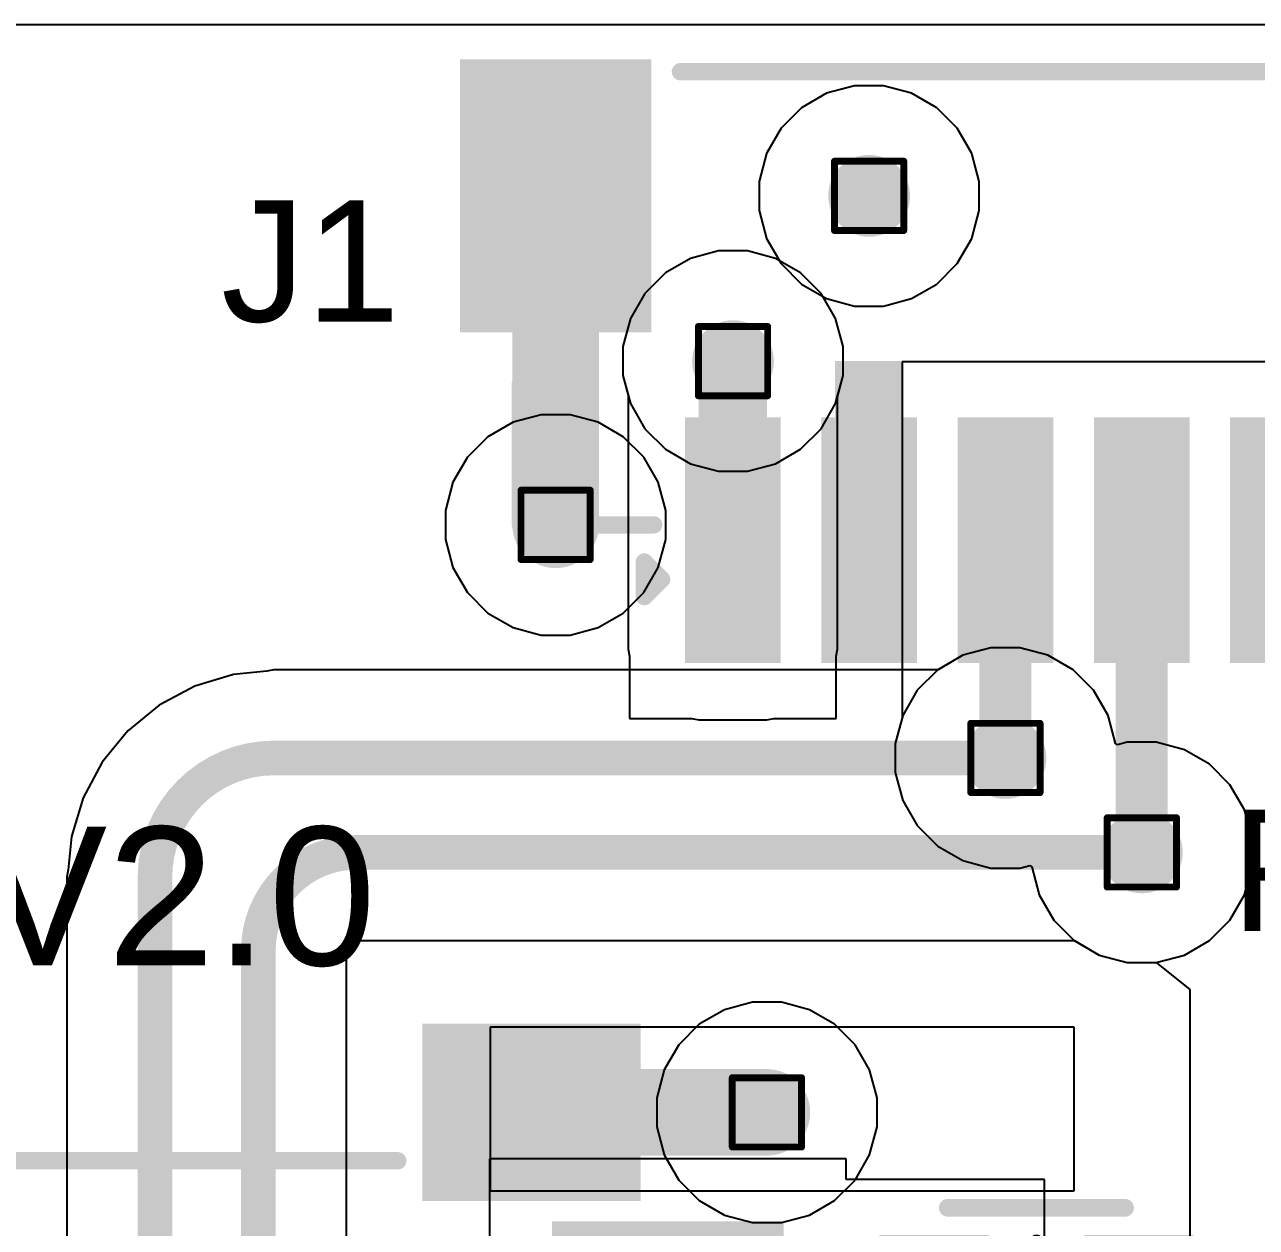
# Model space of a CAD drawing. Header units: inches. Extents: x -9 to 196, y -9 to 68.
# Drawn here: x 5.65 to 14.68, y 20.66 to 29.48 of the extents above; entities that cross this region are included whole.
import ezdxf

# ---------------------------------------------------------------- set-up
doc = ezdxf.new("R2010")
doc.units = ezdxf.units.IN
for name, color, linetype in [('Bottom Layer', 5, 'Continuous'), ('Drill Drawing', 1, 'Continuous'), ('Ground', 16, 'Continuous'), ('Power 3V3', 76, 'Continuous'), ('Top Layer', 1, 'Continuous'), ('Top Overlay', 2, 'Continuous'), ('Top Paste', 8, 'Continuous'), ('Top Solder', 216, 'Continuous'), ('Via Holes', 16, 'Continuous')]:
    doc.layers.add(name, color=color, linetype=linetype)
doc.styles.add('Arial', font='', dxfattribs={"height": 0.2})
doc.styles.get('Arial').set_extended_font_data('Arial')

# ---------------------------------------------------------------- blocks, each defined once
blk = doc.blocks.new('SOD_523__B__D____________2')
at = {"layer": 'Top Layer'}
for points in [[(-1.0499344, 0.1999996), (-0.4499356, 0.1999996), (-0.4499356, -0.1999996), (-1.0499344, -0.1999996)], [(1.0499344, -0.1999996), (0.4499356, -0.1999996), (0.4499356, 0.1999996), (1.0499344, 0.1999996)]]:
    blk.add_hatch(color=1, dxfattribs=at).paths.add_polyline_path(points)
at = {"layer": 'Top Paste'}
for points in [[(-1.0499344, 0.1999996), (-0.4499356, 0.1999996), (-0.4499356, -0.1999996), (-1.0499344, -0.1999996)], [(1.0499344, -0.1999996), (0.4499356, -0.1999996), (0.4499356, 0.1999996), (1.0499344, 0.1999996)]]:
    blk.add_hatch(color=8, dxfattribs=at).paths.add_polyline_path(points)
at = {"layer": 'Top Solder'}
for points in [[(-1.1515344, 0.3015996), (-0.3483356, 0.3015996), (-0.3483356, -0.3015996), (-1.1515344, -0.3015996)], [(1.1515344, -0.3015996), (0.3483356, -0.3015996), (0.3483356, 0.3015996), (1.1515344, 0.3015996)]]:
    blk.add_hatch(color=216, dxfattribs=at).paths.add_polyline_path(points)
at = {"layer": 'Top Overlay'}
for p, q in [((-0.2286, -0.2794), (-0.2286, 0.2794)), ((-0.2286, 0.2794), (0, 0)), ((0, 0), (0.2286, 0.2794)), ((0.2286, 0.2794), (0.2286, -0.2794)), ((0, 0), (-0.2286, -0.2794)), ((0, 0), (0, 0)), ((0, 0), (0, 0)), ((0.2286, -0.2794), (0, 0))]:
    blk.add_line(p, q, dxfattribs=at)
for points in [[(0.6500113999999999, 0.499999, 0.12999974, 0.12999974, 0), (-0.6500113999999999, 0.499999, 0.12999974, 0.12999974, 0)], [(0, 0.22860254, 0.0999998, 0.0999998, 0), (0, -0.254, 0.0999998, 0.0999998, 0)], [(0.6500113999999999, -0.499999, 0.12999974, 0.12999974, 0), (-0.6500113999999999, -0.499999, 0.12999974, 0.12999974, 0)]]:
    blk.add_lwpolyline(points, format="xyseb", dxfattribs=at)
for points in [[(-0.6825106999999999, 0.499999, 0.0649986, 0.0649986, 1), (-0.6175121, 0.499999, 0.0649986, 0.0649986, 1)], [(0.6175121, 0.499999, 0.0649986, 0.0649986, 1), (0.6825106999999999, 0.499999, 0.0649986, 0.0649986, 1)], [(-0.02499868, 0.22860254, 0.0499999, 0.0499999, 1), (0.02499868, 0.22860254, 0.0499999, 0.0499999, 1)], [(-0.02499868, -0.254, 0.0499999, 0.0499999, 1), (0.02499868, -0.254, 0.0499999, 0.0499999, 1)], [(-0.6825106999999999, -0.499999, 0.0649986, 0.0649986, 1), (-0.6175121, -0.499999, 0.0649986, 0.0649986, 1)], [(0.6175121, -0.499999, 0.0649986, 0.0649986, 1), (0.6825106999999999, -0.499999, 0.0649986, 0.0649986, 1)]]:
    blk.add_lwpolyline(points, format="xyseb", close=True, dxfattribs=at)
blk = doc.blocks.new('GT_TF003_H0185_01_28')
at = {"layer": 'Top Layer'}
blk.add_hatch(color=1, dxfattribs=at).paths.add_polyline_path([(-8.3499833, 3.7499798), (-8.3499833, 5.2499768), (-7.1499857, 5.2499768), (-7.1499857, 3.7499798)])
at = {"layer": 'Top Paste'}
blk.add_hatch(color=8, dxfattribs=at).paths.add_polyline_path([(-8.3499833, 3.7499798), (-8.3499833, 5.2499768), (-7.1499857, 5.2499768), (-7.1499857, 3.7499798)])
at = {"layer": 'Top Solder'}
for points in [[(-6.950786199999999, 6.350825499999999), (-6.149187599999999, 6.350825499999999), (-6.149187599999999, 4.649228699999999), (-6.950786199999999, 4.649228699999999)], [(-8.4007833, 3.6991798), (-8.4007833, 5.3007768), (-7.0991857, 5.3007768), (-7.0991857, 3.6991798)]]:
    blk.add_hatch(color=216, dxfattribs=at).paths.add_polyline_path(points)
at = {"layer": 'Top Overlay'}
blk.add_lwpolyline([(-7.3949941, -3.7688901, 0.127, 0.127, 0), (-7.3949941, 3.5188525, 0.127, 0.127, 0)], format="xyseb", dxfattribs=at)
blk.add_lwpolyline([(-7.426744100000001, 3.5188525, 0.0635, 0.0635, 1), (-7.3632441, 3.5188525, 0.0635, 0.0635, 1)], format="xyseb", close=True, dxfattribs=at)
blk = doc.blocks.new('V________T______29')
at = {"layer": 'Top Layer'}
for points in [[(-4.39999755, 2.16249885), (-3.199997409999999, 2.16249885), (-3.199997409999999, 0.36249991), (-4.39999755, 0.36249991)], [(3.20000249, 2.16250139), (4.400002629999999, 2.16250139), (4.400002629999999, 0.36250245), (3.20000249, 0.36250245)], [(-2.74999958, -0.4625022499999999), (-2.25000058, -0.4625022499999999), (-2.25000058, -2.06250159), (-2.74999958, -2.06250159)], [(-1.7499965, -0.46249971), (-1.2499975, -0.46249971), (-1.2499975, -2.06249905), (-1.7499965, -2.06249905)], [(-0.7499959599999999, -0.4625022499999999), (-0.24999696, -0.4625022499999999), (-0.24999696, -2.06250159), (-0.7499959599999999, -2.06250159)], [(0.25000204, -0.4625022499999999), (0.75000104, -0.4625022499999999), (0.75000104, -2.06250159), (0.25000204, -2.06250159)], [(1.25000258, -0.4625022499999999), (1.75000158, -0.4625022499999999), (1.75000158, -2.06250159), (1.25000258, -2.06250159)], [(2.25000312, -0.46249971), (2.75000212, -0.46249971), (2.75000212, -2.06249905), (2.25000312, -2.06249905)]]:
    blk.add_hatch(color=1, dxfattribs=at).paths.add_polyline_path(points)
at = {"layer": 'Top Paste'}
for points in [[(-4.39999755, 2.16249885), (-3.199997409999999, 2.16249885), (-3.199997409999999, 0.36249991), (-4.39999755, 0.36249991)], [(3.20000249, 2.16250139), (4.400002629999999, 2.16250139), (4.400002629999999, 0.36250245), (3.20000249, 0.36250245)], [(-2.74999958, -0.4625022499999999), (-2.25000058, -0.4625022499999999), (-2.25000058, -2.06250159), (-2.74999958, -2.06250159)], [(-1.7499965, -0.46249971), (-1.2499975, -0.46249971), (-1.2499975, -2.06249905), (-1.7499965, -2.06249905)], [(-0.7499959599999999, -0.4625022499999999), (-0.24999696, -0.4625022499999999), (-0.24999696, -2.06250159), (-0.7499959599999999, -2.06250159)], [(0.25000204, -0.4625022499999999), (0.75000104, -0.4625022499999999), (0.75000104, -2.06250159), (0.25000204, -2.06250159)], [(1.25000258, -0.4625022499999999), (1.75000158, -0.4625022499999999), (1.75000158, -2.06250159), (1.25000258, -2.06250159)], [(2.25000312, -0.46249971), (2.75000212, -0.46249971), (2.75000212, -2.06249905), (2.25000312, -2.06249905)]]:
    blk.add_hatch(color=8, dxfattribs=at).paths.add_polyline_path(points)
at = {"layer": 'Top Solder'}
for points in [[(-4.50159755, 2.26409885), (-3.09839741, 2.26409885), (-3.09839741, 0.26089991), (-4.50159755, 0.26089991)], [(3.09840249, 2.26410139), (4.50160263, 2.26410139), (4.50160263, 0.26090245), (3.09840249, 0.26090245)], [(-2.85159958, -0.36090225), (-2.14840058, -0.36090225), (-2.14840058, -2.16410159), (-2.85159958, -2.16410159)], [(-1.8515965, -0.36089971), (-1.1483975, -0.36089971), (-1.1483975, -2.16409905), (-1.8515965, -2.16409905)], [(-0.8515959599999999, -0.36090225), (-0.14839696, -0.36090225), (-0.14839696, -2.16410159), (-0.8515959599999999, -2.16410159)], [(0.14840204, -0.36090225), (0.8516010399999999, -0.36090225), (0.8516010399999999, -2.16410159), (0.14840204, -2.16410159)], [(1.14840258, -0.36090225), (1.85160158, -0.36090225), (1.85160158, -2.16410159), (1.14840258, -2.16410159)], [(2.14840312, -0.36089971), (2.85160212, -0.36089971), (2.85160212, -2.16409905), (2.14840312, -2.16409905)]]:
    blk.add_hatch(color=216, dxfattribs=at).paths.add_polyline_path(points)
at = {"layer": 'Top Overlay'}
for points in [[(-2.884398599999999, 2.1731986, 0.127, 0.127, 0), (2.93220394, 2.1731986, 0.127, 0.127, 0)], [(-4.0591994, -1.15000024, 0.127, 0.127, 0), (-4.0591994, -0.12039854, 0.127, 0.127, 0)], [(4.059204479999999, -1.15000278, 0.127, 0.127, 0), (4.059204479999999, -0.12040108, 0.127, 0.127, 0)], [(-4.0591994, -1.15000024, 0.127, 0.127, 0), (-3.08040278, -1.15000278, 0.127, 0.127, 0)], [(3.08040532, -1.15000024, 0.127, 0.127, 0), (4.059204479999999, -1.15000278, 0.127, 0.127, 0)], [(-3.1496, -1.6764, 0.127, 0.127, 0), (-3.1496, -1.4224, 0.127, 0.127, 0)], [(-3.1496, -1.4224, 0.127, 0.127, 0), (-3.0226, -1.5494, 0.127, 0.127, 0)], [(-3.1496, -1.6764, 0.127, 0.127, 0), (-3.0226, -1.5494, 0.127, 0.127, 0)]]:
    blk.add_lwpolyline(points, format="xyseb", dxfattribs=at)
for points in [[(-2.9161486, 2.1731986, 0.0635, 0.0635, 1), (-2.8526486, 2.1731986, 0.0635, 0.0635, 1)], [(2.90045394, 2.1731986, 0.0635, 0.0635, 1), (2.96395394, 2.1731986, 0.0635, 0.0635, 1)], [(-4.0909494, -0.12039854, 0.0635, 0.0635, 1), (-4.0274494, -0.12039854, 0.0635, 0.0635, 1)], [(4.02745448, -0.12040108, 0.0635, 0.0635, 1), (4.09095448, -0.12040108, 0.0635, 0.0635, 1)], [(-4.0909494, -1.15000024, 0.0635, 0.0635, 1), (-4.0274494, -1.15000024, 0.0635, 0.0635, 1)], [(-4.0909494, -1.15000024, 0.0635, 0.0635, 1), (-4.0274494, -1.15000024, 0.0635, 0.0635, 1)], [(-3.11215278, -1.15000278, 0.0635, 0.0635, 1), (-3.04865278, -1.15000278, 0.0635, 0.0635, 1)], [(3.04865532, -1.15000024, 0.0635, 0.0635, 1), (3.11215532, -1.15000024, 0.0635, 0.0635, 1)], [(4.02745448, -1.15000278, 0.0635, 0.0635, 1), (4.09095448, -1.15000278, 0.0635, 0.0635, 1)], [(4.02745448, -1.15000278, 0.0635, 0.0635, 1), (4.09095448, -1.15000278, 0.0635, 0.0635, 1)], [(-3.18135, -1.4224, 0.0635, 0.0635, 1), (-3.11785, -1.4224, 0.0635, 0.0635, 1)], [(-3.18135, -1.4224, 0.0635, 0.0635, 1), (-3.11785, -1.4224, 0.0635, 0.0635, 1)], [(-3.05435, -1.5494, 0.0635, 0.0635, 1), (-2.99085, -1.5494, 0.0635, 0.0635, 1)], [(-3.05435, -1.5494, 0.0635, 0.0635, 1), (-2.99085, -1.5494, 0.0635, 0.0635, 1)], [(-3.18135, -1.6764, 0.0635, 0.0635, 1), (-3.11785, -1.6764, 0.0635, 0.0635, 1)], [(-3.18135, -1.6764, 0.0635, 0.0635, 1), (-3.11785, -1.6764, 0.0635, 0.0635, 1)]]:
    blk.add_lwpolyline(points, format="xyseb", close=True, dxfattribs=at)

msp = doc.modelspace()

# ---------------------------------------------------------------- hatches: boundary and pattern name
at = {"layer": 'Bottom Layer'}
h = msp.add_hatch(color=5, dxfattribs=at)
edge = h.paths.add_edge_path()
edge.add_arc((11.84301924, 28.2264866), 0.2999994, 0, 360)
h = msp.add_hatch(color=5, dxfattribs=at)
edge = h.paths.add_edge_path()
edge.add_arc((10.84441316, 27.01478467999999), 0.2999994, 0, 360)
h = msp.add_hatch(color=5, dxfattribs=at)
edge = h.paths.add_edge_path()
edge.add_arc((9.54301876, 25.8139819), 0.2999994, 0, 360)
h = msp.add_hatch(color=5, dxfattribs=at)
edge = h.paths.add_edge_path()
edge.add_arc((12.84301978, 24.1046), 0.2999994, 0, 360)
h = msp.add_hatch(color=5, dxfattribs=at)
edge = h.paths.add_edge_path()
edge.add_arc((13.8434699, 23.41237888), 0.2999994, 0, 360)
h = msp.add_hatch(color=5, dxfattribs=at)
edge = h.paths.add_edge_path()
edge.add_arc((11.09301566, 21.50597172), 0.2999994, 0, 360)
at = {"layer": 'Ground'}
h = msp.add_hatch(color=16, dxfattribs=at)
edge = h.paths.add_edge_path()
edge.add_arc((11.84301924, 28.2264866), 0.2999994, 0, 360)
h = msp.add_hatch(color=16, dxfattribs=at)
edge = h.paths.add_edge_path()
edge.add_arc((10.84441316, 27.01478467999999), 0.2999994, 0, 360)
h = msp.add_hatch(color=16, dxfattribs=at)
edge = h.paths.add_edge_path()
edge.add_arc((9.54301876, 25.8139819), 0.2999994, 0, 360)
h = msp.add_hatch(color=16, dxfattribs=at)
edge = h.paths.add_edge_path()
edge.add_arc((12.84301978, 24.1046), 0.2999994, 0, 360)
h = msp.add_hatch(color=16, dxfattribs=at)
edge = h.paths.add_edge_path()
edge.add_arc((13.8434699, 23.41237888), 0.2999994, 0, 360)
h = msp.add_hatch(color=16, dxfattribs=at)
edge = h.paths.add_edge_path()
edge.add_arc((11.09301566, 21.50597172), 0.2999994, 0, 360)
at = {"layer": 'Power 3V3'}
h = msp.add_hatch(color=76, dxfattribs=at)
edge = h.paths.add_edge_path()
edge.add_arc((11.84301924, 28.2264866), 0.2999994, 0, 360)
h = msp.add_hatch(color=76, dxfattribs=at)
edge = h.paths.add_edge_path()
edge.add_arc((10.84441316, 27.01478467999999), 0.2999994, 0, 360)
h = msp.add_hatch(color=76, dxfattribs=at)
edge = h.paths.add_edge_path()
edge.add_arc((9.54301876, 25.8139819), 0.2999994, 0, 360)
h = msp.add_hatch(color=76, dxfattribs=at)
edge = h.paths.add_edge_path()
edge.add_arc((12.84301978, 24.1046), 0.2999994, 0, 360)
h = msp.add_hatch(color=76, dxfattribs=at)
edge = h.paths.add_edge_path()
edge.add_arc((13.8434699, 23.41237888), 0.2999994, 0, 360)
h = msp.add_hatch(color=76, dxfattribs=at)
edge = h.paths.add_edge_path()
edge.add_arc((11.09301566, 21.50597172), 0.2999994, 0, 360)
at = {"layer": 'Top Layer'}
h = msp.add_hatch(color=1, dxfattribs=at)
edge = h.paths.add_edge_path()
edge.add_arc((11.84301924, 28.2264866), 0.2999994, 0, 360)
h = msp.add_hatch(color=1, dxfattribs=at)
edge = h.paths.add_edge_path()
edge.add_arc((10.84441316, 27.01478467999999), 0.2999994, 0, 360)
for points in [[(10.59301666, 24.90148436), (11.09301566, 24.90148436), (11.09301566, 27.01478467999999), (10.59301666, 27.01478467999999)], [(11.59301974, 24.9014869), (12.09301874, 24.9014869), (12.09301874, 27.01478722), (11.59301974, 27.01478722)]]:
    msp.add_hatch(color=1, dxfattribs=at).paths.add_polyline_path(points)
h = msp.add_hatch(color=1, dxfattribs=at)
edge = h.paths.add_edge_path()
edge.add_arc((9.54301876, 25.8139819), 0.2999994, 0, 360)
h = msp.add_hatch(color=1, dxfattribs=at)
edge = h.paths.add_edge_path()
edge.add_arc((12.84301978, 24.1046), 0.2999994, 0, 360)
h = msp.add_hatch(color=1, dxfattribs=at)
edge = h.paths.add_edge_path()
edge.add_arc((13.8434699, 23.41237888), 0.2999994, 0, 360)
h = msp.add_hatch(color=1, dxfattribs=at)
edge = h.paths.add_edge_path()
edge.add_arc((11.09301566, 21.50597172), 0.2999994, 0, 360)
at = {"layer": 'Via Holes'}
h = msp.add_hatch(color=7, dxfattribs=at)
edge = h.paths.add_edge_path()
edge.add_arc((11.84301924, 28.2264866), 0.1499997, 0, 360)
h = msp.add_hatch(color=7, dxfattribs=at)
edge = h.paths.add_edge_path()
edge.add_arc((10.84441316, 27.01478467999999), 0.1499997, 0, 360)
h = msp.add_hatch(color=7, dxfattribs=at)
edge = h.paths.add_edge_path()
edge.add_arc((9.54301876, 25.8139819), 0.1499997, 0, 360)
h = msp.add_hatch(color=7, dxfattribs=at)
edge = h.paths.add_edge_path()
edge.add_arc((12.84301978, 24.1046), 0.1499997, 0, 360)
h = msp.add_hatch(color=7, dxfattribs=at)
edge = h.paths.add_edge_path()
edge.add_arc((13.8434699, 23.41237888), 0.1499997, 0, 360)
h = msp.add_hatch(color=7, dxfattribs=at)
edge = h.paths.add_edge_path()
edge.add_arc((11.09301566, 21.50597172), 0.1499997, 0, 360)

# ---------------------------------------------------------------- linework, layer by layer
at = {"layer": 'Bottom Layer'}
for p, q in [((0.7939023999999999, 29.48206194), (21.38603038, 29.48206194)), ((10.53253672, 27.76771942), (10.3482902, 27.66134422)), ((10.73803796, 27.82278408), (10.53253672, 27.76771942)), ((10.95078836, 27.82278408), (10.73803796, 27.82278408)), ((11.1562896, 27.76771942), (10.95078836, 27.82278408)), ((11.34053612, 27.66134422), (11.1562896, 27.76771942)), ((10.3482902, 27.66134422), (10.19785362, 27.51090764)), ((11.4909727, 27.51090764), (11.34053612, 27.66134422)), ((10.19785362, 27.51090764), (10.09147842, 27.32666112)), ((11.5973479, 27.32666112), (11.4909727, 27.51090764)), ((10.09147842, 27.32666112), (10.03641376, 27.12115988)), ((11.65241256, 27.12115988), (11.5973479, 27.32666112)), ((10.03641376, 27.12115988), (10.03641376, 26.90840948)), ((11.65241256, 26.90840948), (11.65241256, 27.12115988)), ((10.03641376, 26.90840948), (10.09147842, 26.70290824)), ((11.5973479, 26.70290824), (11.65241256, 26.90840948)), ((10.09147842, 26.70290824), (10.19785362, 26.51866172)), ((11.4909727, 26.51866172), (11.5973479, 26.70290824)), ((10.19785362, 26.51866172), (10.3482902, 26.36822514)), ((11.34053612, 26.36822514), (11.4909727, 26.51866172)), ((10.3482902, 26.36822514), (10.53253672, 26.26184994)), ((11.1562896, 26.26184994), (11.34053612, 26.36822514)), ((10.53253672, 26.26184994), (10.73803796, 26.20678528)), ((10.73803796, 26.20678528), (10.95078836, 26.20678528)), ((10.95078836, 26.20678528), (11.1562896, 26.26184994)), ((12.53114334, 24.85753474), (12.34689682, 24.75115954)), ((12.73664458, 24.9125994), (12.53114334, 24.85753474)), ((12.94939498, 24.9125994), (12.73664458, 24.9125994)), ((13.15489622, 24.85753474), (12.94939498, 24.9125994)), ((13.33914274, 24.75115954), (13.15489622, 24.85753474)), ((12.34689682, 24.75115954), (12.19646024, 24.60072296)), ((13.48957932, 24.60072296), (13.33914274, 24.75115954)), ((12.19646024, 24.60072296), (12.09008504, 24.41647644)), ((13.59595452, 24.41647644), (13.48957932, 24.60072296)), ((12.09008504, 24.41647644), (12.03502038, 24.2109752)), ((13.65101918, 24.21097774), (13.59595452, 24.41647644)), ((13.7370947, 24.22037828), (13.66421702, 24.20085076)), ((13.9498451, 24.22037828), (13.7370947, 24.22037828)), ((14.15534634, 24.16531362), (13.9498451, 24.22037828)), ((12.03502038, 24.2109752), (12.03502038, 23.9982248)), ((13.66421702, 24.20085076), (13.65101918, 24.21097774)), ((14.33959286, 24.05893842), (14.15534634, 24.16531362)), ((14.49002944, 23.90850184), (14.33959286, 24.05893842)), ((12.03502038, 23.9982248), (12.09008504, 23.79272356)), ((14.59640464, 23.72425532), (14.49002944, 23.90850184)), ((12.09008504, 23.79272356), (12.19646024, 23.60847704)), ((14.6514693, 23.51875408), (14.59640464, 23.72425532)), ((12.19646024, 23.60847704), (12.34689682, 23.45804046)), ((14.6514693, 23.30600368), (14.6514693, 23.51875408)), ((12.34689682, 23.45804046), (12.53114334, 23.35166526)), ((12.53114334, 23.35166526), (12.73664458, 23.2966006)), ((12.94939498, 23.2966006), (13.02227266, 23.31612812)), ((13.02227266, 23.31612812), (13.0354705, 23.30600114)), ((12.73664458, 23.2966006), (12.94939498, 23.2966006)), ((13.0354705, 23.30600114), (13.09053516, 23.10050244)), ((14.59640464, 23.10050244), (14.6514693, 23.30600368)), ((13.09053516, 23.10050244), (13.19691036, 22.91625592)), ((14.49002944, 22.91625592), (14.59640464, 23.10050244)), ((13.19691036, 22.91625592), (13.34734694, 22.76581934)), ((14.33959286, 22.76581934), (14.49002944, 22.91625592)), ((13.34734694, 22.76581934), (13.53159346, 22.65944414)), ((14.15534634, 22.65944414), (14.33959286, 22.76581934)), ((13.53159346, 22.65944414), (13.7370947, 22.60437948)), ((13.7370947, 22.60437948), (13.9498451, 22.60437948)), ((13.9498451, 22.60437948), (14.15534634, 22.65944414))]:
    msp.add_line(p, q, dxfattribs=at)
at = {"layer": 'Drill Drawing'}
for points in [[(11.58901924, 28.4804866, 0.0508, 0.0508, 0), (12.09701924, 28.4804866, 0.0508, 0.0508, 0)], [(11.58901924, 27.9724866, 0.0508, 0.0508, 0), (11.58901924, 28.4804866, 0.0508, 0.0508, 0)], [(12.09701924, 27.9724866, 0.0508, 0.0508, 0), (12.09701924, 28.4804866, 0.0508, 0.0508, 0)], [(11.58901924, 27.9724866, 0.0508, 0.0508, 0), (12.09701924, 27.9724866, 0.0508, 0.0508, 0)], [(10.59041316, 27.26878468, 0.0508, 0.0508, 0), (11.09841316, 27.26878468, 0.0508, 0.0508, 0)], [(10.59041316, 26.76078468, 0.0508, 0.0508, 0), (10.59041316, 27.26878468, 0.0508, 0.0508, 0)], [(11.09841316, 26.76078468, 0.0508, 0.0508, 0), (11.09841316, 27.26878468, 0.0508, 0.0508, 0)], [(10.59041316, 26.76078468, 0.0508, 0.0508, 0), (11.09841316, 26.76078468, 0.0508, 0.0508, 0)], [(9.28901876, 26.0679819, 0.0508, 0.0508, 0), (9.797018759999998, 26.0679819, 0.0508, 0.0508, 0)], [(9.28901876, 25.5599819, 0.0508, 0.0508, 0), (9.28901876, 26.0679819, 0.0508, 0.0508, 0)], [(9.797018759999998, 25.5599819, 0.0508, 0.0508, 0), (9.797018759999998, 26.0679819, 0.0508, 0.0508, 0)], [(9.28901876, 25.5599819, 0.0508, 0.0508, 0), (9.797018759999998, 25.5599819, 0.0508, 0.0508, 0)], [(12.58901978, 24.3586, 0.0508, 0.0508, 0), (13.09701978, 24.3586, 0.0508, 0.0508, 0)], [(12.58901978, 23.8506, 0.0508, 0.0508, 0), (12.58901978, 24.3586, 0.0508, 0.0508, 0)], [(13.09701978, 23.8506, 0.0508, 0.0508, 0), (13.09701978, 24.3586, 0.0508, 0.0508, 0)], [(12.58901978, 23.8506, 0.0508, 0.0508, 0), (13.09701978, 23.8506, 0.0508, 0.0508, 0)], [(13.5894699, 23.66637888, 0.0508, 0.0508, 0), (14.0974699, 23.66637888, 0.0508, 0.0508, 0)], [(13.5894699, 23.15837888, 0.0508, 0.0508, 0), (13.5894699, 23.66637888, 0.0508, 0.0508, 0)], [(14.0974699, 23.15837888, 0.0508, 0.0508, 0), (14.0974699, 23.66637888, 0.0508, 0.0508, 0)], [(13.5894699, 23.15837888, 0.0508, 0.0508, 0), (14.0974699, 23.15837888, 0.0508, 0.0508, 0)], [(10.83901566, 21.75997172, 0.0508, 0.0508, 0), (11.34701566, 21.75997172, 0.0508, 0.0508, 0)], [(10.83901566, 21.25197172, 0.0508, 0.0508, 0), (10.83901566, 21.75997172, 0.0508, 0.0508, 0)], [(11.34701566, 21.25197172, 0.0508, 0.0508, 0), (11.34701566, 21.75997172, 0.0508, 0.0508, 0)], [(10.83901566, 21.25197172, 0.0508, 0.0508, 0), (11.34701566, 21.25197172, 0.0508, 0.0508, 0)]]:
    msp.add_lwpolyline(points, format="xyseb", dxfattribs=at)
for points in [[(11.57631924, 28.4804866, 0.0254, 0.0254, 1), (11.60171924, 28.4804866, 0.0254, 0.0254, 1)], [(11.57631924, 28.4804866, 0.0254, 0.0254, 1), (11.60171924, 28.4804866, 0.0254, 0.0254, 1)], [(12.08431924, 28.4804866, 0.0254, 0.0254, 1), (12.10971924, 28.4804866, 0.0254, 0.0254, 1)], [(12.08431924, 28.4804866, 0.0254, 0.0254, 1), (12.10971924, 28.4804866, 0.0254, 0.0254, 1)], [(11.57631924, 27.9724866, 0.0254, 0.0254, 1), (11.60171924, 27.9724866, 0.0254, 0.0254, 1)], [(11.57631924, 27.9724866, 0.0254, 0.0254, 1), (11.60171924, 27.9724866, 0.0254, 0.0254, 1)], [(12.08431924, 27.9724866, 0.0254, 0.0254, 1), (12.10971924, 27.9724866, 0.0254, 0.0254, 1)], [(12.08431924, 27.9724866, 0.0254, 0.0254, 1), (12.10971924, 27.9724866, 0.0254, 0.0254, 1)], [(10.57771316, 27.26878468, 0.0254, 0.0254, 1), (10.60311316, 27.26878468, 0.0254, 0.0254, 1)], [(10.57771316, 27.26878468, 0.0254, 0.0254, 1), (10.60311316, 27.26878468, 0.0254, 0.0254, 1)], [(11.08571316, 27.26878468, 0.0254, 0.0254, 1), (11.11111316, 27.26878468, 0.0254, 0.0254, 1)], [(11.08571316, 27.26878468, 0.0254, 0.0254, 1), (11.11111316, 27.26878468, 0.0254, 0.0254, 1)], [(10.57771316, 26.76078468, 0.0254, 0.0254, 1), (10.60311316, 26.76078468, 0.0254, 0.0254, 1)], [(10.57771316, 26.76078468, 0.0254, 0.0254, 1), (10.60311316, 26.76078468, 0.0254, 0.0254, 1)], [(11.08571316, 26.76078468, 0.0254, 0.0254, 1), (11.11111316, 26.76078468, 0.0254, 0.0254, 1)], [(11.08571316, 26.76078468, 0.0254, 0.0254, 1), (11.11111316, 26.76078468, 0.0254, 0.0254, 1)], [(9.27631876, 26.0679819, 0.0254, 0.0254, 1), (9.30171876, 26.0679819, 0.0254, 0.0254, 1)], [(9.27631876, 26.0679819, 0.0254, 0.0254, 1), (9.30171876, 26.0679819, 0.0254, 0.0254, 1)], [(9.78431876, 26.0679819, 0.0254, 0.0254, 1), (9.809718759999999, 26.0679819, 0.0254, 0.0254, 1)], [(9.78431876, 26.0679819, 0.0254, 0.0254, 1), (9.809718759999999, 26.0679819, 0.0254, 0.0254, 1)], [(9.27631876, 25.5599819, 0.0254, 0.0254, 1), (9.30171876, 25.5599819, 0.0254, 0.0254, 1)], [(9.27631876, 25.5599819, 0.0254, 0.0254, 1), (9.30171876, 25.5599819, 0.0254, 0.0254, 1)], [(9.78431876, 25.5599819, 0.0254, 0.0254, 1), (9.809718759999999, 25.5599819, 0.0254, 0.0254, 1)], [(9.78431876, 25.5599819, 0.0254, 0.0254, 1), (9.809718759999999, 25.5599819, 0.0254, 0.0254, 1)], [(12.57631978, 24.3586, 0.0254, 0.0254, 1), (12.60171978, 24.3586, 0.0254, 0.0254, 1)], [(12.57631978, 24.3586, 0.0254, 0.0254, 1), (12.60171978, 24.3586, 0.0254, 0.0254, 1)], [(13.08431978, 24.3586, 0.0254, 0.0254, 1), (13.10971978, 24.3586, 0.0254, 0.0254, 1)], [(13.08431978, 24.3586, 0.0254, 0.0254, 1), (13.10971978, 24.3586, 0.0254, 0.0254, 1)], [(12.57631978, 23.8506, 0.0254, 0.0254, 1), (12.60171978, 23.8506, 0.0254, 0.0254, 1)], [(12.57631978, 23.8506, 0.0254, 0.0254, 1), (12.60171978, 23.8506, 0.0254, 0.0254, 1)], [(13.08431978, 23.8506, 0.0254, 0.0254, 1), (13.10971978, 23.8506, 0.0254, 0.0254, 1)], [(13.08431978, 23.8506, 0.0254, 0.0254, 1), (13.10971978, 23.8506, 0.0254, 0.0254, 1)], [(13.5767699, 23.66637888, 0.0254, 0.0254, 1), (13.6021699, 23.66637888, 0.0254, 0.0254, 1)], [(13.5767699, 23.66637888, 0.0254, 0.0254, 1), (13.6021699, 23.66637888, 0.0254, 0.0254, 1)], [(14.0847699, 23.66637888, 0.0254, 0.0254, 1), (14.1101699, 23.66637888, 0.0254, 0.0254, 1)], [(14.0847699, 23.66637888, 0.0254, 0.0254, 1), (14.1101699, 23.66637888, 0.0254, 0.0254, 1)], [(13.5767699, 23.15837888, 0.0254, 0.0254, 1), (13.6021699, 23.15837888, 0.0254, 0.0254, 1)], [(13.5767699, 23.15837888, 0.0254, 0.0254, 1), (13.6021699, 23.15837888, 0.0254, 0.0254, 1)], [(14.0847699, 23.15837888, 0.0254, 0.0254, 1), (14.1101699, 23.15837888, 0.0254, 0.0254, 1)], [(14.0847699, 23.15837888, 0.0254, 0.0254, 1), (14.1101699, 23.15837888, 0.0254, 0.0254, 1)], [(10.82631566, 21.75997172, 0.0254, 0.0254, 1), (10.85171566, 21.75997172, 0.0254, 0.0254, 1)], [(10.82631566, 21.75997172, 0.0254, 0.0254, 1), (10.85171566, 21.75997172, 0.0254, 0.0254, 1)], [(11.33431566, 21.75997172, 0.0254, 0.0254, 1), (11.35971566, 21.75997172, 0.0254, 0.0254, 1)], [(11.33431566, 21.75997172, 0.0254, 0.0254, 1), (11.35971566, 21.75997172, 0.0254, 0.0254, 1)], [(10.82631566, 21.25197172, 0.0254, 0.0254, 1), (10.85171566, 21.25197172, 0.0254, 0.0254, 1)], [(10.82631566, 21.25197172, 0.0254, 0.0254, 1), (10.85171566, 21.25197172, 0.0254, 0.0254, 1)], [(11.33431566, 21.25197172, 0.0254, 0.0254, 1), (11.35971566, 21.25197172, 0.0254, 0.0254, 1)], [(11.33431566, 21.25197172, 0.0254, 0.0254, 1), (11.35971566, 21.25197172, 0.0254, 0.0254, 1)]]:
    msp.add_lwpolyline(points, format="xyseb", close=True, dxfattribs=at)
at = {"layer": 'Ground'}
for p, q in [((0.7939023999999999, 29.48206194), (21.38603038, 29.48206194)), ((10.53253672, 27.76771942), (10.3482902, 27.66134422)), ((10.73803796, 27.82278408), (10.53253672, 27.76771942)), ((10.95078836, 27.82278408), (10.73803796, 27.82278408)), ((11.1562896, 27.76771942), (10.95078836, 27.82278408)), ((11.34053612, 27.66134422), (11.1562896, 27.76771942)), ((10.3482902, 27.66134422), (10.19785362, 27.51090764)), ((11.4909727, 27.51090764), (11.34053612, 27.66134422)), ((10.19785362, 27.51090764), (10.09147842, 27.32666112)), ((11.5973479, 27.32666112), (11.4909727, 27.51090764)), ((10.09147842, 27.32666112), (10.03641376, 27.12115988)), ((11.65241256, 27.12115988), (11.5973479, 27.32666112)), ((10.03641376, 27.12115988), (10.03641376, 26.90840948)), ((11.65241256, 26.90840948), (11.65241256, 27.12115988)), ((10.03641376, 26.90840948), (10.09147842, 26.70290824)), ((11.5973479, 26.70290824), (11.65241256, 26.90840948)), ((10.09147842, 26.70290824), (10.19785362, 26.51866172)), ((11.4909727, 26.51866172), (11.5973479, 26.70290824)), ((10.19785362, 26.51866172), (10.3482902, 26.36822514)), ((11.34053612, 26.36822514), (11.4909727, 26.51866172)), ((10.3482902, 26.36822514), (10.53253672, 26.26184994)), ((11.1562896, 26.26184994), (11.34053612, 26.36822514)), ((10.53253672, 26.26184994), (10.73803796, 26.20678528)), ((10.73803796, 26.20678528), (10.95078836, 26.20678528)), ((10.95078836, 26.20678528), (11.1562896, 26.26184994)), ((12.53114334, 24.85753474), (12.34689682, 24.75115954)), ((12.73664458, 24.9125994), (12.53114334, 24.85753474)), ((12.94939498, 24.9125994), (12.73664458, 24.9125994)), ((13.15489622, 24.85753474), (12.94939498, 24.9125994)), ((13.33914274, 24.75115954), (13.15489622, 24.85753474)), ((12.34689682, 24.75115954), (12.19646024, 24.60072296)), ((13.48957932, 24.60072296), (13.33914274, 24.75115954)), ((12.19646024, 24.60072296), (12.09008504, 24.41647644)), ((13.59595452, 24.41647644), (13.48957932, 24.60072296)), ((12.09008504, 24.41647644), (12.03502038, 24.2109752)), ((13.65101918, 24.21097774), (13.59595452, 24.41647644)), ((13.7370947, 24.22037828), (13.66421702, 24.20085076)), ((13.9498451, 24.22037828), (13.7370947, 24.22037828)), ((14.15534634, 24.16531362), (13.9498451, 24.22037828)), ((12.03502038, 24.2109752), (12.03502038, 23.9982248)), ((13.66421702, 24.20085076), (13.65101918, 24.21097774)), ((14.33959286, 24.05893842), (14.15534634, 24.16531362)), ((14.49002944, 23.90850184), (14.33959286, 24.05893842)), ((12.03502038, 23.9982248), (12.09008504, 23.79272356)), ((14.59640464, 23.72425532), (14.49002944, 23.90850184)), ((12.09008504, 23.79272356), (12.19646024, 23.60847704)), ((14.6514693, 23.51875408), (14.59640464, 23.72425532)), ((12.19646024, 23.60847704), (12.34689682, 23.45804046)), ((14.6514693, 23.30600368), (14.6514693, 23.51875408)), ((12.34689682, 23.45804046), (12.53114334, 23.35166526)), ((12.53114334, 23.35166526), (12.73664458, 23.2966006)), ((12.94939498, 23.2966006), (13.02227266, 23.31612812)), ((13.02227266, 23.31612812), (13.0354705, 23.30600114)), ((12.73664458, 23.2966006), (12.94939498, 23.2966006)), ((13.0354705, 23.30600114), (13.09053516, 23.10050244)), ((14.59640464, 23.10050244), (14.6514693, 23.30600368)), ((13.09053516, 23.10050244), (13.19691036, 22.91625592)), ((14.49002944, 22.91625592), (14.59640464, 23.10050244)), ((13.19691036, 22.91625592), (13.34734694, 22.76581934)), ((14.33959286, 22.76581934), (14.49002944, 22.91625592)), ((13.34734694, 22.76581934), (13.53159346, 22.65944414)), ((14.15534634, 22.65944414), (14.33959286, 22.76581934)), ((13.53159346, 22.65944414), (13.7370947, 22.60437948)), ((13.7370947, 22.60437948), (13.9498451, 22.60437948)), ((13.9498451, 22.60437948), (14.15534634, 22.65944414))]:
    msp.add_line(p, q, dxfattribs=at)
at = {"layer": 'Power 3V3'}
for p, q in [((0.7939023999999999, 29.48206194), (21.38603038, 29.48206194)), ((11.73664404, 29.034486), (11.5311428, 28.97942134)), ((11.94939444, 29.034486), (11.73664404, 29.034486)), ((12.15489568, 28.97942134), (11.94939444, 29.034486)), ((11.5311428, 28.97942134), (11.34689628, 28.87304614)), ((12.3391422, 28.87304614), (12.15489568, 28.97942134)), ((11.34689628, 28.87304614), (11.1964597, 28.72260956)), ((12.48957878, 28.72260956), (12.3391422, 28.87304614)), ((11.1964597, 28.72260956), (11.0900845, 28.53836304)), ((12.59595398, 28.53836304), (12.48957878, 28.72260956)), ((11.0900845, 28.53836304), (11.03501984, 28.3328618)), ((12.65101864, 28.3328618), (12.59595398, 28.53836304)), ((11.03501984, 28.3328618), (11.03501984, 28.1201114)), ((12.65101864, 28.1201114), (12.65101864, 28.3328618)), ((11.03501984, 28.1201114), (11.0900845, 27.91461016)), ((12.59595398, 27.91461016), (12.65101864, 28.1201114)), ((11.0900845, 27.91461016), (11.1964597, 27.73036364)), ((12.48957878, 27.73036364), (12.59595398, 27.91461016)), ((11.1964597, 27.73036364), (11.34689628, 27.57992706)), ((12.3391422, 27.57992706), (12.48957878, 27.73036364)), ((11.34689628, 27.57992706), (11.5311428, 27.47355186)), ((12.15489568, 27.47355186), (12.3391422, 27.57992706)), ((11.5311428, 27.47355186), (11.73664404, 27.4184872)), ((11.94939444, 27.4184872), (12.15489568, 27.47355186)), ((11.73664404, 27.4184872), (11.94939444, 27.4184872)), ((9.23114232, 26.56691664), (9.0468958, 26.46054144)), ((9.43664356, 26.6219813), (9.23114232, 26.56691664)), ((9.64939396, 26.6219813), (9.43664356, 26.6219813)), ((9.8548952, 26.56691664), (9.64939396, 26.6219813)), ((10.03914172, 26.46054144), (9.8548952, 26.56691664)), ((9.0468958, 26.46054144), (8.89645922, 26.31010486)), ((10.1895783, 26.31010486), (10.03914172, 26.46054144)), ((8.89645922, 26.31010486), (8.79008402, 26.12585834)), ((10.2959535, 26.12585834), (10.1895783, 26.31010486)), ((8.79008402, 26.12585834), (8.735019359999999, 25.9203571)), ((10.35101816, 25.9203571), (10.2959535, 26.12585834)), ((8.735019359999999, 25.9203571), (8.735019359999999, 25.7076067)), ((10.35101816, 25.7076067), (10.35101816, 25.9203571)), ((8.735019359999999, 25.7076067), (8.79008402, 25.50210546)), ((10.2959535, 25.50210546), (10.35101816, 25.7076067)), ((8.79008402, 25.50210546), (8.89645922, 25.31785894)), ((10.1895783, 25.31785894), (10.2959535, 25.50210546)), ((8.89645922, 25.31785894), (9.0468958, 25.16742236)), ((10.03914172, 25.16742236), (10.1895783, 25.31785894)), ((9.0468958, 25.16742236), (9.23114232, 25.06104716)), ((9.8548952, 25.06104716), (10.03914172, 25.16742236)), ((9.23114232, 25.06104716), (9.43664356, 25.0059825)), ((9.64939396, 25.0059825), (9.8548952, 25.06104716)), ((9.43664356, 25.0059825), (9.64939396, 25.0059825)), ((12.53114334, 24.85753474), (12.34842336, 24.75204092)), ((12.73664458, 24.9125994), (12.53114334, 24.85753474)), ((12.94939498, 24.9125994), (12.73664458, 24.9125994)), ((13.15489622, 24.85753474), (12.94939498, 24.9125994)), ((13.33914274, 24.75115954), (13.15489622, 24.85753474)), ((7.180897499999999, 24.71779156), (6.896752779999999, 24.63159666)), ((7.42515914, 24.7418479), (7.180897499999999, 24.71779156)), ((7.476401099999999, 24.75204092), (7.42515914, 24.7418479)), ((12.34842336, 24.75204092), (7.476401099999999, 24.75204092)), ((13.48957932, 24.60072296), (13.33914274, 24.75115954)), ((6.896752779999999, 24.63159666), (6.63488132, 24.49162234)), ((13.59595452, 24.41647644), (13.48957932, 24.60072296)), ((6.63488132, 24.49162234), (6.405349139999999, 24.30325086)), ((13.65101918, 24.21097774), (13.59595452, 24.41647644)), ((6.405349139999999, 24.30325086), (6.21697766, 24.07371868)), ((13.7370947, 24.22037828), (13.66421702, 24.20085076)), ((13.9498451, 24.22037828), (13.7370947, 24.22037828)), ((14.15534634, 24.16531362), (13.9498451, 24.22037828)), ((13.66421702, 24.20085076), (13.65101918, 24.21097774)), ((14.33959286, 24.05893842), (14.15534634, 24.16531362)), ((6.21697766, 24.07371868), (6.077003339999999, 23.81184722)), ((14.49002944, 23.90850184), (14.33959286, 24.05893842)), ((14.59640464, 23.72425532), (14.49002944, 23.90850184)), ((6.077003339999999, 23.81184722), (5.990808439999999, 23.5277025)), ((14.6514693, 23.51875408), (14.59640464, 23.72425532)), ((5.990808439999999, 23.5277025), (5.9667521, 23.28344086)), ((14.6514693, 23.30600368), (14.6514693, 23.51875408)), ((5.9667521, 23.28344086), (5.95655908, 23.2321989)), ((5.95655908, 23.2321989), (5.95655908, 14.53028082)), ((14.59640464, 23.10050244), (14.6514693, 23.30600368)), ((14.49002944, 22.91625592), (14.59640464, 23.10050244)), ((14.33959286, 22.76581934), (14.49002944, 22.91625592)), ((8.0097249, 22.6663758), (8.050644299999998, 22.72401856)), ((8.050644299999998, 22.72401856), (8.10828706, 22.76493796)), ((8.10828706, 22.76493796), (13.34887348, 22.76493796)), ((13.34887348, 22.76493796), (13.53159346, 22.65944414)), ((14.15534634, 22.65944414), (14.33959286, 22.76581934)), ((8.0097249, 18.94875052), (8.0097249, 22.6663758)), ((13.53159346, 22.65944414), (13.7370947, 22.60437948)), ((13.7370947, 22.60437948), (13.9498451, 22.60437948)), ((13.9498451, 22.60437948), (14.15534634, 22.65944414)), ((10.78113922, 22.25890646), (10.5968927, 22.15253126)), ((10.98664046, 22.31397112), (10.78113922, 22.25890646)), ((11.19939086, 22.31397112), (10.98664046, 22.31397112)), ((11.4048921, 22.25890646), (11.19939086, 22.31397112)), ((11.58913862, 22.15253126), (11.4048921, 22.25890646)), ((10.5968927, 22.15253126), (10.44645612, 22.00209468)), ((11.7395752, 22.00209468), (11.58913862, 22.15253126)), ((10.44645612, 22.00209468), (10.34008092, 21.81784816)), ((11.8459504, 21.81784816), (11.7395752, 22.00209468)), ((10.34008092, 21.81784816), (10.28501626, 21.61234692)), ((11.90101506, 21.61234692), (11.8459504, 21.81784816)), ((10.28501626, 21.61234692), (10.28501626, 21.39959652)), ((11.90101506, 21.39959652), (11.90101506, 21.61234692)), ((10.28501626, 21.39959652), (10.34008092, 21.19409528)), ((11.8459504, 21.19409528), (11.90101506, 21.39959652)), ((10.34008092, 21.19409528), (10.44645612, 21.00984876)), ((11.7395752, 21.00984876), (11.8459504, 21.19409528)), ((10.44645612, 21.00984876), (10.5968927, 20.85941218)), ((11.58913862, 20.85941218), (11.7395752, 21.00984876)), ((10.5968927, 20.85941218), (10.78113922, 20.75303698)), ((11.4048921, 20.75303698), (11.58913862, 20.85941218)), ((10.78113922, 20.75303698), (10.98664046, 20.69797232)), ((10.98664046, 20.69797232), (11.19939086, 20.69797232)), ((11.19939086, 20.69797232), (11.4048921, 20.75303698))]:
    msp.add_line(p, q, dxfattribs=at)
for points in [[(6.604, 23.2321989, 0.254, 0.254, -0.4142135623730951), (7.476401099999999, 24.1046, 0.254, 0.254, 0)], [(7.476401099999999, 24.1046, 0.254, 0.254, 0), (12.84301978, 24.1046, 0.254, 0.254, 0)], [(7.362283979999999, 22.69496858, 0.254, 0.254, -0.4142135623730951), (8.07969428, 23.41237888, 0.254, 0.254, 0)], [(8.07969428, 23.41237888, 0.254, 0.254, 0), (13.8434699, 23.41237888, 0.254, 0.254, 0)], [(6.604, 3.03629314, 0.254, 0.254, 0), (6.604, 23.2321989, 0.254, 0.254, 0)], [(7.362283979999999, 4.256618359999999, 0.254, 0.254, 0), (7.362283979999999, 22.69496858, 0.254, 0.254, 0)]]:
    msp.add_lwpolyline(points, format="xyseb", dxfattribs=at)
for points in [[(7.4129011, 24.1046, 0.127, 0.127, 1), (7.5399011, 24.1046, 0.127, 0.127, 1)], [(7.4129011, 24.1046, 0.127, 0.127, 1), (7.5399011, 24.1046, 0.127, 0.127, 1)], [(12.77951978, 24.1046, 0.127, 0.127, 1), (12.90651978, 24.1046, 0.127, 0.127, 1)], [(8.016194279999999, 23.41237888, 0.127, 0.127, 1), (8.14319428, 23.41237888, 0.127, 0.127, 1)], [(8.016194279999999, 23.41237888, 0.127, 0.127, 1), (8.14319428, 23.41237888, 0.127, 0.127, 1)], [(13.7799699, 23.41237888, 0.127, 0.127, 1), (13.9069699, 23.41237888, 0.127, 0.127, 1)], [(6.5405, 23.2321989, 0.127, 0.127, 1), (6.6675, 23.2321989, 0.127, 0.127, 1)], [(6.5405, 23.2321989, 0.127, 0.127, 1), (6.6675, 23.2321989, 0.127, 0.127, 1)], [(7.29878398, 22.69496858, 0.127, 0.127, 1), (7.425783979999999, 22.69496858, 0.127, 0.127, 1)], [(7.29878398, 22.69496858, 0.127, 0.127, 1), (7.425783979999999, 22.69496858, 0.127, 0.127, 1)]]:
    msp.add_lwpolyline(points, format="xyseb", close=True, dxfattribs=at)
at = {"layer": 'Top Layer'}
for p, q in [((1.1051286, 29.48206194), (19.22641824, 29.48206194)), ((10.53253672, 27.76771942), (10.3482902, 27.66134422)), ((10.73803796, 27.82278408), (10.53253672, 27.76771942)), ((10.95078836, 27.82278408), (10.73803796, 27.82278408)), ((11.1562896, 27.76771942), (10.95078836, 27.82278408)), ((11.34053612, 27.66134422), (11.1562896, 27.76771942)), ((10.3482902, 27.66134422), (10.19785362, 27.51090764)), ((11.4909727, 27.51090764), (11.34053612, 27.66134422)), ((10.19785362, 27.51090764), (10.09147842, 27.32666112)), ((11.5973479, 27.32666112), (11.4909727, 27.51090764)), ((10.09147842, 27.32666112), (10.03641376, 27.12115988)), ((11.65241256, 27.12115988), (11.5973479, 27.32666112)), ((10.03641376, 27.12115988), (10.03641376, 26.90840948)), ((11.65241256, 26.90840948), (11.65241256, 27.12115988)), ((15.08501936, 27.0094837), (12.08502028, 27.0094837)), ((12.08502028, 27.0094837), (12.08502028, 24.39757376)), ((10.03641376, 26.90840948), (10.07506494, 26.76416288)), ((11.61096738, 26.75373618), (11.65241256, 26.90840948)), ((10.07506494, 26.76416288), (10.07506494, 24.90148436)), ((11.61096738, 24.90148436), (11.61096738, 26.75373618)), ((10.07506494, 24.90148436), (10.08501666, 24.85145144)), ((10.08501666, 24.85145144), (10.08501666, 24.3934869)), ((11.60101566, 24.85145144), (11.61096738, 24.90148436)), ((11.60101566, 24.3934869), (11.60101566, 24.85145144)), ((12.08502028, 24.39757376), (12.03502038, 24.2109752)), ((10.08501666, 24.3934869), (10.54297104, 24.3934869)), ((10.54297104, 24.3934869), (10.59301666, 24.38353264)), ((10.59301666, 24.38353264), (11.09301566, 24.38353264)), ((11.09301566, 24.38353264), (11.14306128, 24.3934869)), ((11.14306128, 24.3934869), (11.60101566, 24.3934869)), ((12.03502038, 24.2109752), (12.03502038, 23.9982248)), ((12.03502038, 23.9982248), (12.09008504, 23.79272356)), ((12.09008504, 23.79272356), (12.19646024, 23.60847704)), ((12.19646024, 23.60847704), (12.34689682, 23.45804046)), ((12.34689682, 23.45804046), (12.53114334, 23.35166526)), ((12.53114334, 23.35166526), (12.73664458, 23.2966006)), ((12.94939498, 23.2966006), (13.02227266, 23.31612812)), ((13.02227266, 23.31612812), (13.0354705, 23.30600114)), ((12.73664458, 23.2966006), (12.94939498, 23.2966006)), ((13.0354705, 23.30600114), (13.09053516, 23.10050244)), ((13.09053516, 23.10050244), (13.19691036, 22.91625592)), ((13.19691036, 22.91625592), (13.34734694, 22.76581934)), ((13.34734694, 22.76581934), (13.53159346, 22.65944414)), ((13.53159346, 22.65944414), (13.7370947, 22.60437948)), ((13.7370947, 22.60437948), (13.94984256, 22.60437948)), ((13.94984256, 22.60437948), (14.1955774, 22.40726278)), ((14.1955774, 22.40726278), (14.1955774, 19.8915528)), ((13.34734694, 22.13137052), (9.061620179999998, 22.13137052)), ((9.061620179999998, 22.13137052), (9.061620179999998, 20.93137292)), ((13.34734694, 20.93137292), (13.34734694, 22.13137052)), ((11.67404066, 21.16397342), (9.05804386, 21.16397342)), ((9.05804386, 21.16397342), (9.05804386, 19.44797482)), ((11.67404066, 21.01397372), (11.67404066, 21.16397342)), ((13.12827956, 21.01397372), (11.67404066, 21.01397372)), ((13.12827956, 19.59797452), (13.12827956, 21.01397372)), ((9.061620179999998, 20.93137292), (13.34734694, 20.93137292)), ((9.061620179999998, 20.93137292), (9.061620179999998, 20.93137292))]:
    msp.add_line(p, q, dxfattribs=at)
for points in [[(9.54301876, 25.8139819, 0.635, 0.635, 0), (9.54301876, 28.2264866, 0.635, 0.635, 0)], [(12.84301978, 24.1046, 0.3809999999999999, 0.3809999999999999, 0), (12.84301978, 25.7014853, 0.3809999999999999, 0.3809999999999999, 0)], [(13.84301778, 25.7014853, 0.3809999999999999, 0.3809999999999999, 0), (13.84324384, 25.70125924, 0.3809999999999999, 0.3809999999999999, 0)], [(13.84324384, 23.41260494, 0.3809999999999999, 0.3809999999999999, 0), (13.84324384, 25.70125924, 0.3809999999999999, 0.3809999999999999, 0)], [(13.84324384, 23.41260494, 0.3809999999999999, 0.3809999999999999, 0), (13.8434699, 23.41237888, 0.3809999999999999, 0.3809999999999999, 0)], [(9.36599346, 21.50597172, 0.635, 0.635, 0), (11.09301566, 21.50597172, 0.635, 0.635, 0)]]:
    msp.add_lwpolyline(points, format="xyseb", dxfattribs=at)
for points in [[(9.38426876, 28.2264866, 0.3175, 0.3175, 1), (9.70176876, 28.2264866, 0.3175, 0.3175, 1)], [(9.38426876, 25.8139819, 0.3175, 0.3175, 1), (9.70176876, 25.8139819, 0.3175, 0.3175, 1)], [(12.74776978, 25.7014853, 0.1905, 0.1905, 1), (12.93826978, 25.7014853, 0.1905, 0.1905, 1)], [(13.74776778, 25.7014853, 0.1905, 0.1905, 1), (13.93826778, 25.7014853, 0.1905, 0.1905, 1)], [(13.74799384, 25.70125924, 0.1905, 0.1905, 1), (13.93849384, 25.70125924, 0.1905, 0.1905, 1)], [(13.74799384, 25.70125924, 0.1905, 0.1905, 1), (13.93849384, 25.70125924, 0.1905, 0.1905, 1)], [(12.74776978, 24.1046, 0.1905, 0.1905, 1), (12.93826978, 24.1046, 0.1905, 0.1905, 1)], [(13.74799384, 23.41260494, 0.1905, 0.1905, 1), (13.93849384, 23.41260494, 0.1905, 0.1905, 1)], [(13.74799384, 23.41260494, 0.1905, 0.1905, 1), (13.93849384, 23.41260494, 0.1905, 0.1905, 1)], [(13.7482199, 23.41237888, 0.1905, 0.1905, 1), (13.9387199, 23.41237888, 0.1905, 0.1905, 1)], [(9.207243459999999, 21.50597172, 0.3175, 0.3175, 1), (9.52474346, 21.50597172, 0.3175, 0.3175, 1)], [(10.93426566, 21.50597172, 0.3175, 0.3175, 1), (11.25176566, 21.50597172, 0.3175, 0.3175, 1)]]:
    msp.add_lwpolyline(points, format="xyseb", close=True, dxfattribs=at)

# ---------------------------------------------------------------- block references
msp.add_blockref('V________T______29', (13.34301624, 26.96398722))
for name, p, rotation in [('GT_TF003_H0185_01_28', (4.86601516, 13.75598722), 270), ('SOD_523__B__D____________2', (13.07021516, 20.30597412), 180)]:
    msp.add_blockref(name, p, dxfattribs=dict(rotation=rotation))

# ---------------------------------------------------------------- texts
at = {"layer": 'Top Overlay', "style": 'Arial'}
for s, height, p in [('J1', 0.889, (7.088532939999999, 27.30468758)), ('R25', 0.889, (14.4948656, 22.836632)), ('PLAYER_V2.0', 1.016, (-1.08356146, 22.58387152))]:
    msp.add_text(s, height=height, dxfattribs=at).set_placement(p)

doc.saveas('drawing.dxf')
